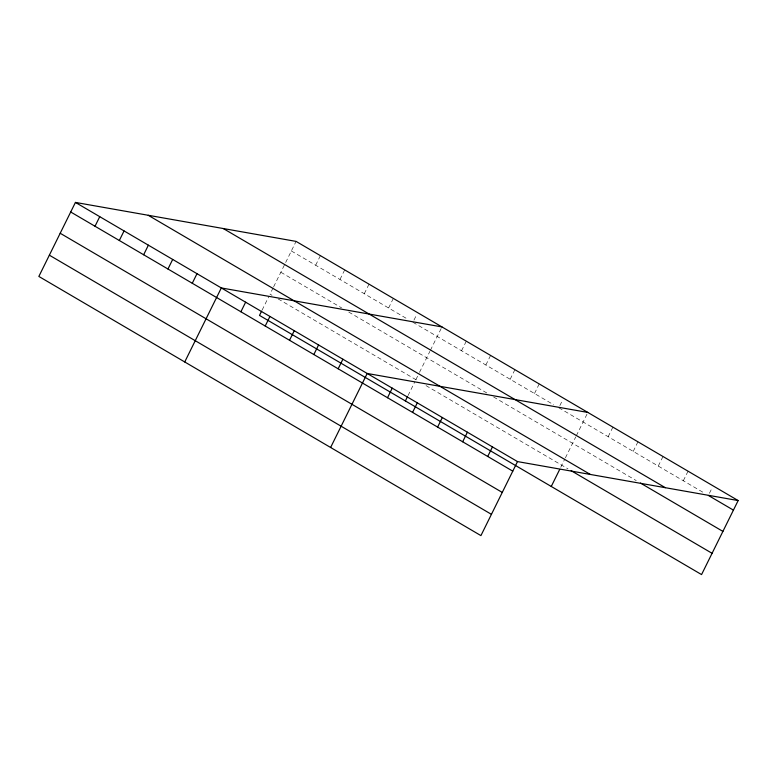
<?xml version="1.0" encoding="UTF-8"?>
<svg xmlns="http://www.w3.org/2000/svg" width="777" height="777" viewBox="0 0 777 777"><rect width="100%" height="100%" fill="white"/><g stroke="black" fill="none" stroke-linecap="round" stroke-linejoin="round"><path stroke-width="0.58" stroke-dasharray="3.88 2.91" d="M262.121 310.101L268.959 296.28M273.106 287.888L270.007 294.153L272.037 295.338M273.621 286.849L296.076 241.394M315.666 265.219L320.396 255.652M339.976 279.477L344.706 269.901M364.287 293.735L369.017 284.159M388.607 307.983L393.337 298.417M413.966 320.114L416.598 314.792M408.012 395.619L414.84 381.798M415.889 379.671L418.988 373.416M419.502 372.368L429.875 351.379M430.4 350.32L441.967 326.923M461.548 350.748L466.278 341.171M485.858 365.005L490.588 355.429M510.178 379.254L514.908 369.687M534.489 393.512L539.219 383.935M559.848 405.633L562.48 400.32M560.722 467.327L564.869 458.935M565.384 457.896L575.757 436.907M576.281 435.839L587.849 412.441M608.168 436.703L612.898 427.127M633.216 451.388L637.946 441.812M658.265 466.074L662.995 456.497M683.313 480.759L688.053 471.192M709.42 493.317L712.053 488.005M291.346 250.971L407.857 319.269M412.917 322.241L553.739 404.798M558.799 407.76L705.234 493.609M280.837 272.241L341.618 307.877M348.718 312.033L487.509 393.395M493.58 396.96L636.276 480.613M278.117 298.902L417.919 380.856M426.019 385.615L568.036 468.871"/><path stroke-width="1.17" d="M738.15 500.563L296.076 241.394L75.437 202.418L38.85 276.437L480.924 535.606L517.501 461.587L738.15 500.563L701.563 574.582L259.499 315.413L261.596 311.159M95.017 226.243L99.747 216.676M119.328 240.501L124.058 230.924M143.648 254.759L148.378 245.182M167.958 269.007L172.688 259.44M192.269 283.265L196.999 273.689M184.732 361.965L221.319 287.946L441.967 326.923M240.899 311.771L245.629 302.195M265.21 326.019L269.94 316.453M289.53 340.277L294.26 330.701M313.84 354.535L318.57 344.959M338.15 368.784L342.89 359.217M330.613 447.484L367.2 373.465L587.849 412.441M387.519 397.727L392.249 388.15M405.38 400.942L407.478 396.688M412.568 412.412L417.298 402.836M437.616 427.097L442.356 417.521M462.674 441.783L467.404 432.206M487.723 456.468L492.453 446.901M551.262 486.46L559.673 469.454M708.371 495.444L733.42 510.13M223.271 228.535L665.335 487.694M640.452 483.061L722.911 531.4M148.242 215.287L590.316 474.446M571.173 470.707L712.082 553.311M75.437 202.418L517.501 461.587M70.707 211.995L512.771 471.153M60.188 233.255L502.263 492.424M49.359 255.177L491.433 514.335"/></g></svg>
